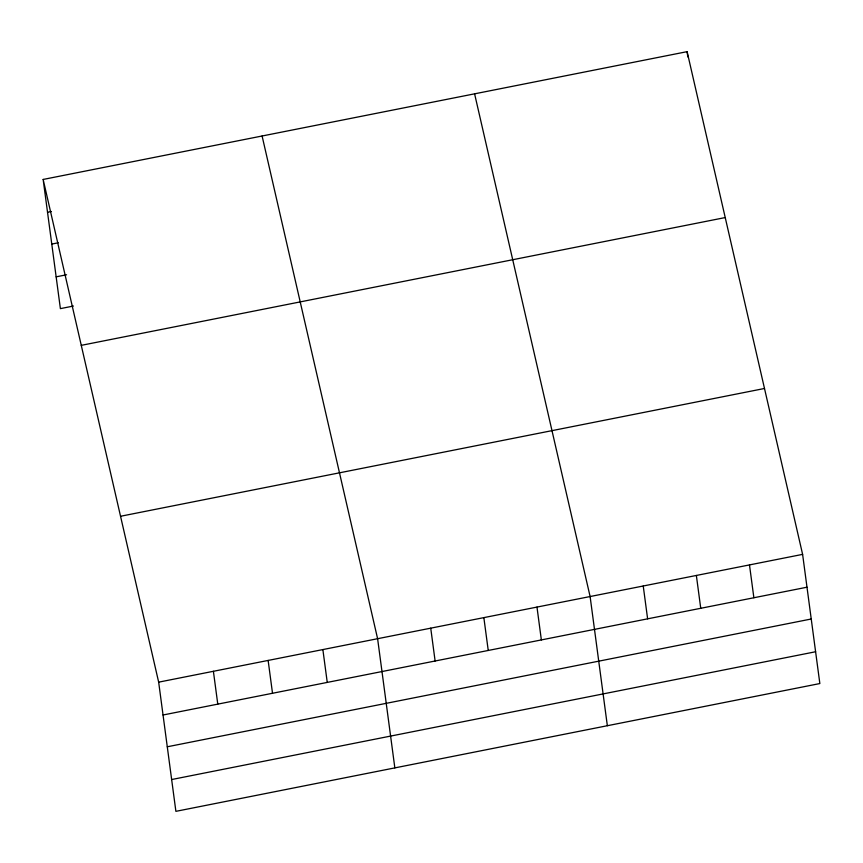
<?xml version="1.0" encoding="UTF-8"?>
<svg xmlns="http://www.w3.org/2000/svg" width="863" height="863" viewBox="0 0 863 863"><rect width="100%" height="100%" fill="white"/><g stroke="black" fill="none" stroke-linecap="round" stroke-linejoin="round"><path stroke-width="1.29" d="M43.15 179.45L687.11 51.661L802.612 554.37L819.85 683.55L175.89 811.339L158.663 682.158L43.15 179.45L60.388 308.63L73.42 306.041M47.53 212.287L51.446 211.511M51.769 244.078L58.285 242.783M56.149 276.84L66.57 274.768M81.262 345.351L725.222 217.562M120.54 516.268L764.499 388.479M158.663 682.158L802.612 554.37M163.042 714.995L806.991 587.207M167.282 746.786L811.242 618.998M171.651 779.537L815.611 651.748M474.596 93.84L590.109 596.538L607.347 725.718M262.093 136.009L377.606 638.706L394.844 767.887M687.11 51.661L687.811 56.915M749.483 564.909L753.874 597.746M696.365 575.459L700.745 608.286M643.237 585.999L647.617 618.836M536.98 607.088L541.36 639.915M483.852 617.628L488.242 650.465M430.734 628.167L435.114 661.004M322.87 649.569L327.25 682.406M268.134 660.432L272.514 693.269M213.398 671.295L217.778 704.132"/></g></svg>
